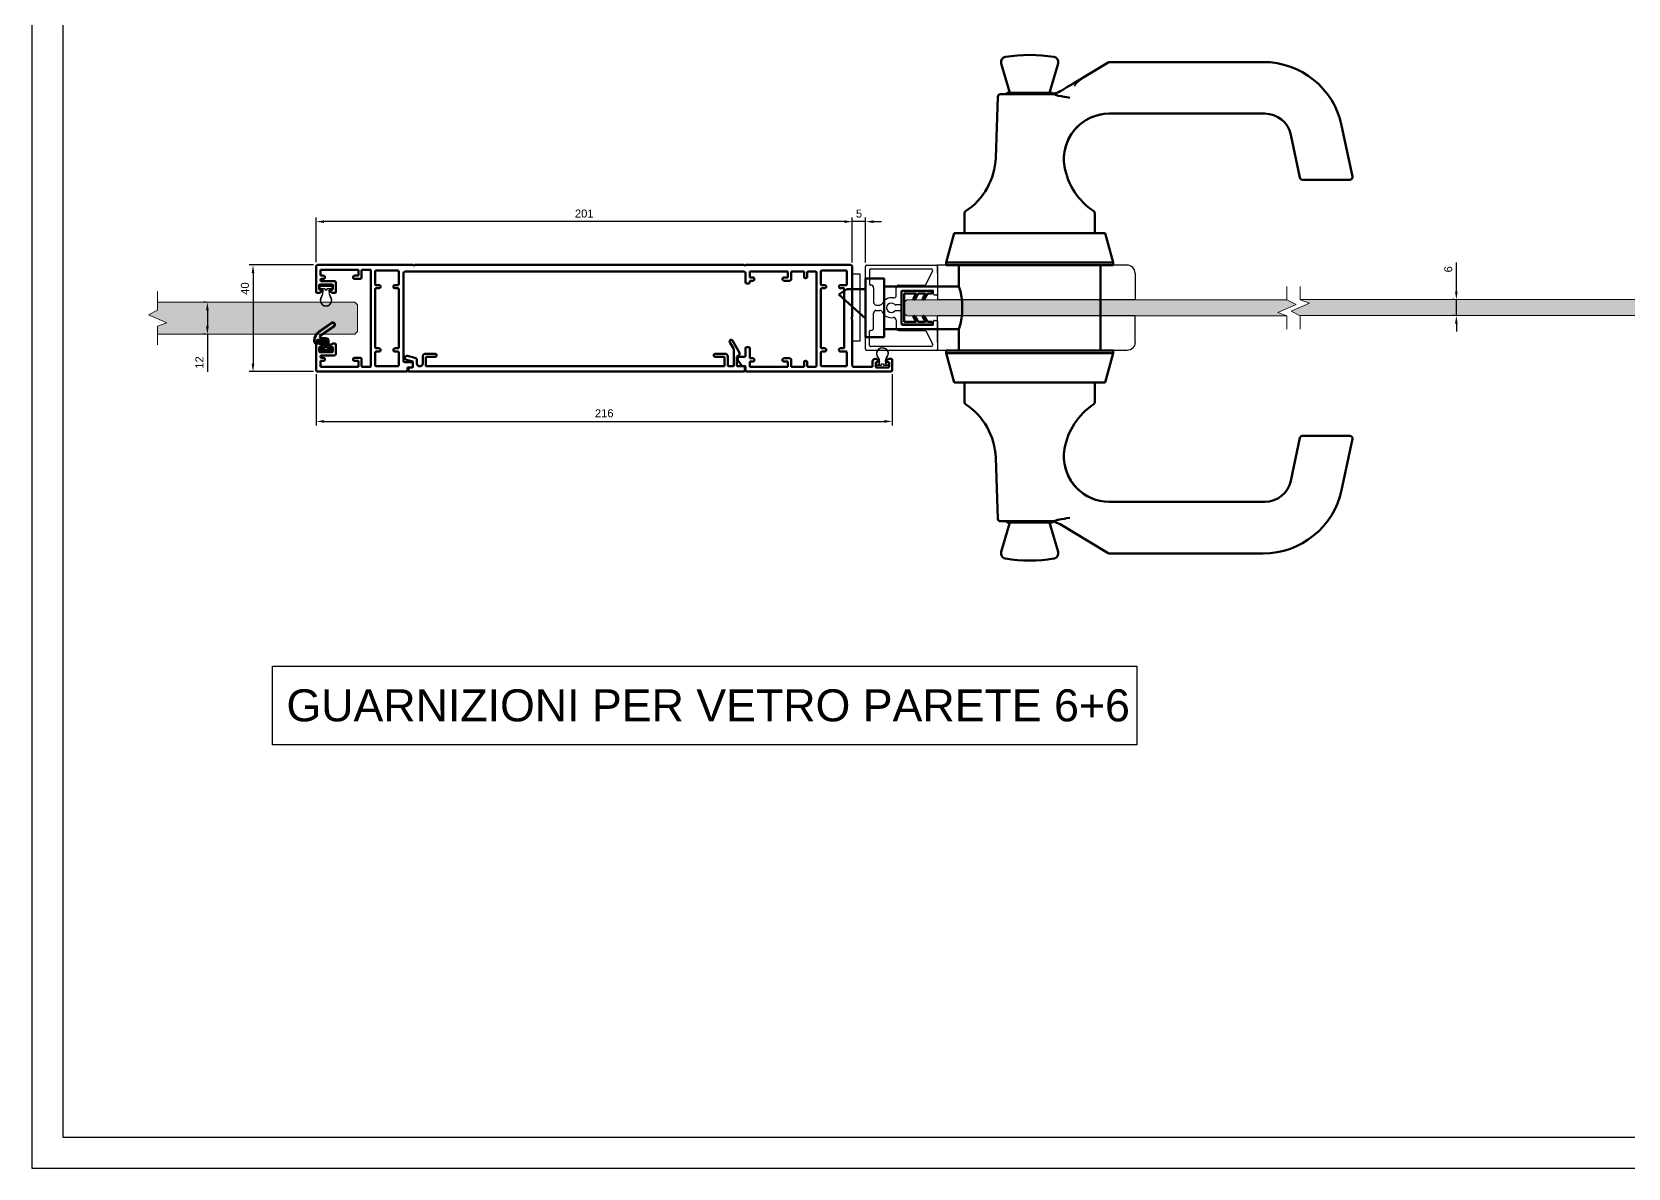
# Model space of a CAD drawing. Header units: millimetres. Extents: x 3538 to 5995, y -682 to 159.
# Drawn here: x 4798 to 5397, y -682 to -256 of the extents above; entities that cross this region are included whole.
import ezdxf
from ezdxf.lldxf.tags import DXFTag

# ---------------------------------------------------------------- set-up
doc = ezdxf.new("R2010")
doc.units = ezdxf.units.MM
for name, color, linetype in [('48800_-_L2315', 7, 'Continuous'), ('48800_-_L3000', 7, 'Continuous'), ('Blocchi', 7, 'Continuous'), ('COMP', 41, 'Continuous'), ('GUARNIZIONE_MONT', 7, 'Continuous'), ('MANIGLIA_HOPPE_H', 7, 'Continuous'), ('MODULO_TECNICO_S', 7, 'Continuous'), ('PARTENZA_VERTICA', 7, 'Continuous'), ('quote', 3, 'Continuous'), ('RISCONTRO_SERRAT', 7, 'Continuous'), ('SCATTO_PER_MODUL', 7, 'Continuous')]:
    doc.layers.add(name, color=color, linetype=linetype)
doc.layers.add('GLASS & JOINTS', color=250, linetype='Continuous', lineweight=13)
doc.layers.add('GLASS HATCH', color=7, linetype='Continuous', true_color=0xb8ffed, transparency=0.5)
doc.styles.get("Standard").update_dxf_attribs({"font": 'arial.ttf'})
tags = doc.linetypes.add('HIDDEN2', pattern=[4.7625, 3.175, -1.5875]).pattern_tags.tags
tags[6:7] = [DXFTag(74, 4), DXFTag(75, 0), DXFTag(340, '0'), DXFTag(46, 0.0), DXFTag(50, 0.0), DXFTag(44, 0.0), DXFTag(45, 0.0)]
tags[4:5] = [DXFTag(74, 4), DXFTag(75, 0), DXFTag(340, '0'), DXFTag(46, 0.0), DXFTag(50, 0.0), DXFTag(44, 0.0), DXFTag(45, 0.0)]
doc.dimstyles.new('ISO-25$0', dxfattribs={"dimtxt": 3, "dimasz": 3, "dimexe": 1.5, "dimexo": 1.5, "dimgap": 1.5, "dimtad": 1, "dimtxsty": 'Standard', "dimcen": 2.5, "dimadec": 0, "dimazin": 0, "dimtfac": 1, "dimtmove": 0, "dimatfit": 3, "dimfxl": 1, "dimarcsym": 0})

# ---------------------------------------------------------------- blocks, each defined once
blk = doc.blocks.new('modulo tecnico')
at = {"layer": 'MODULO_TECNICO_S', "color": 1, "linetype": 'Continuous', "lineweight": 50}
for p, q in [((-201, 19.5), (-201, 9.8)), ((-164.7, 20), (-200.5, 20)), ((-199.4, 18.2), (-185.15, 18.2)), ((-199.4, 16), (-199.4, 18.2)), ((-185.15, 18.2), (-185.15, 16)), ((-183.65, 18.2), (-180.75, 18.2)), ((-164.4, 19.7), (-164.7, 20)), ((-164.1, 20), (-164.4, 19.7)), ((-40.61, 20), (-164.1, 20)), ((-40.3, 19.7), (-40.61, 20)), ((-40, 20), (-40.3, 19.7)), ((-0.5, 20), (-40, 20)), ((0, 0.4), (0, 19.5)), ((-199.8, 11), (-199.8, 12.4)), ((-199.5, 12.7), (-195.1, 12.7)), ((-198.2, 16), (-199.4, 16)), ((-198.95, 14.8), (-198.2, 14.8)), ((-194.1, 13.9), (-198.95, 13.9)), ((-197.7, 15.3), (-197.7, 15.5)), ((-194.8, 12.4), (-194.8, 11)), ((-193.6, 9.8), (-193.6, 13.4)), ((-187.15, 15.5), (-187.15, 15.3)), ((-185.15, 16), (-186.65, 16)), ((-186.65, 14.8), (-184.45, 14.8)), ((-183.95, 15.3), (-183.95, 17.9)), ((-180.45, 17.9), (-180.45, -17.9)), ((-178.85, 12.75), (-178.85, 17.6)), ((-178.55, 17.9), (-170.35, 17.9)), ((-177.35, 12.45), (-178.55, 12.45)), ((-170.35, 12.45), (-171.55, 12.45)), ((-170.05, 17.6), (-170.05, 12.75)), ((-168.25, -16), (-168.25, 17)), ((-167.75, 17.5), (-40.5, 17.5)), ((-40, 17), (-40, 13.5)), ((-39.5, 13), (-38.9, 13)), ((-38.4, 17.5), (-24.15, 17.5)), ((-38.4, 15.3), (-38.4, 17.5)), ((-37.2, 15.3), (-38.4, 15.3)), ((-38.4, 14.1), (-37.2, 14.1)), ((-38.4, 13.5), (-38.4, 14.1)), ((-36.7, 14.6), (-36.7, 14.8)), ((-26.15, 14.8), (-26.15, 14.6)), ((-24.15, 15.3), (-25.65, 15.3)), ((-25.65, 14.1), (-23.45, 14.1)), ((-24.15, 17.5), (-24.15, 15.3)), ((-22.95, 17.5), (-18.1, 17.5)), ((-22.95, 14.6), (-22.95, 17.5)), ((-18.1, 17.5), (-18.1, 15.5)), ((-17.6, 15), (-17.4, 15)), ((-16.9, 15.5), (-16.9, 17.2)), ((-16.6, 17.5), (-13.7, 17.5)), ((-13.4, 17.2), (-13.4, -17.9)), ((-11.8, 12.75), (-11.8, 17.6)), ((-11.5, 17.9), (-2.3, 17.9)), ((-10.3, 12.45), (-11.5, 12.45)), ((-2.3, 12.45), (-4.5, 12.45)), ((-2, 17.6), (-2, 12.75)), ((-200.7, 9.5), (-199.88, 9.5)), ((-199.73, 9.54), (-198.91, 9.99)), ((-199.05, 10.7), (-199.5, 10.7)), ((-198.75, 10.25), (-198.75, 10.4)), ((-195.85, 10.4), (-195.85, 10.25)), ((-195.69, 9.99), (-194.87, 9.54)), ((-195.1, 10.7), (-195.55, 10.7)), ((-194.72, 9.5), (-193.9, 9.5)), ((-178.85, -10.95), (-178.85, 10.95)), ((-178.55, 11.25), (-177.35, 11.25)), ((-176.85, 11.75), (-176.85, 11.95)), ((-172.05, 11.95), (-172.05, 11.75)), ((-171.55, 11.25), (-170.35, 11.25)), ((-170.05, 10.95), (-170.05, -10.95)), ((-11.8, -10.95), (-11.8, 10.95)), ((-11.5, 11.25), (-10.3, 11.25)), ((-9.8, 11.75), (-9.8, 11.95)), ((-5, 11.95), (-5, 11.75)), ((-4.5, 11.25), (-3.3, 11.25)), ((-3, 10.95), (-3, -10.95)), ((-0.4, 0), (0, 0.4)), ((0, -0.4), (-0.4, 0)), ((0, -17.7), (0, -0.4)), ((-201, -9.8), (-201, -19.5)), ((-199.88, -9.5), (-200.7, -9.5)), ((-199.8, -12.4), (-199.8, -11)), ((-198.91, -9.99), (-199.73, -9.54)), ((-199.5, -10.7), (-199.05, -10.7)), ((-198.75, -10.4), (-198.75, -10.25)), ((-195.85, -10.25), (-195.85, -10.4)), ((-194.87, -9.54), (-195.69, -9.99)), ((-195.55, -10.7), (-195.1, -10.7)), ((-194.8, -11), (-194.8, -12.4)), ((-193.9, -9.5), (-194.72, -9.5)), ((-193.6, -13.4), (-193.6, -9.8)), ((-177.35, -11.25), (-178.55, -11.25)), ((-176.85, -11.95), (-176.85, -11.75)), ((-172.05, -11.75), (-172.05, -11.95)), ((-170.35, -11.25), (-171.55, -11.25)), ((-40, -11.3), (-40, -14)), ((-38.9, -10.8), (-39.5, -10.8)), ((-38.4, -15), (-38.4, -11.3)), ((-10.3, -11.25), (-11.5, -11.25)), ((-9.8, -11.95), (-9.8, -11.75)), ((-5, -11.75), (-5, -11.95)), ((-3.3, -11.25), (-4.5, -11.25)), ((-195.1, -12.7), (-199.5, -12.7)), ((-199.4, -16), (-198.2, -16)), ((-199.4, -18.2), (-199.4, -16)), ((-198.95, -13.9), (-194.1, -13.9)), ((-198.2, -14.8), (-198.95, -14.8)), ((-197.7, -15.5), (-197.7, -15.3)), ((-187.15, -15.3), (-187.15, -15.5)), ((-184.45, -14.8), (-186.65, -14.8)), ((-186.65, -16), (-185.15, -16)), ((-185.15, -16), (-185.15, -18.2)), ((-183.95, -17.9), (-183.95, -15.3)), ((-178.85, -17.6), (-178.85, -12.75)), ((-178.55, -12.45), (-177.35, -12.45)), ((-170.35, -17.9), (-178.55, -17.9)), ((-171.55, -12.45), (-170.35, -12.45)), ((-170.05, -12.75), (-170.05, -17.6)), ((-165.25, -16.5), (-167.75, -16.5)), ((-164.75, -18), (-164.75, -17)), ((-42.86, -15.68), (-41.39, -17.79)), ((-40.5, -14.5), (-42.25, -14.5)), ((-37.2, -15), (-38.4, -15)), ((-38.4, -16.2), (-37.2, -16.2)), ((-38.4, -18.2), (-38.4, -16.2)), ((-36.7, -15.7), (-36.7, -15.5)), ((-26.15, -15.5), (-26.15, -15.7)), ((-23.45, -15), (-25.65, -15)), ((-25.65, -16.2), (-24.15, -16.2)), ((-24.15, -16.2), (-24.15, -18.2)), ((-22.95, -18.2), (-22.95, -15.5)), ((-18.1, -16.4), (-18.1, -18.2)), ((-17.4, -15.9), (-17.6, -15.9)), ((-16.9, -17.9), (-16.9, -16.4)), ((-11.8, -17.6), (-11.8, -12.75)), ((-11.5, -12.45), (-10.3, -12.45)), ((-2.3, -17.9), (-11.5, -17.9)), ((-4.5, -12.45), (-2.3, -12.45)), ((-2, -12.75), (-2, -17.6)), ((7.6, -16.2), (7.6, -18.2)), ((8.72, -15.2), (8.6, -15.2)), ((8.8, -18.1), (8.8, -16.7)), ((9.69, -15.69), (8.87, -15.24)), ((9.1, -16.4), (9.55, -16.4)), ((9.85, -16.1), (9.85, -15.95)), ((12.75, -15.95), (12.75, -16.1)), ((13.73, -15.24), (12.91, -15.69)), ((13.05, -16.4), (13.5, -16.4)), ((13.8, -16.7), (13.8, -18.1)), ((14.7, -15.2), (13.88, -15.2)), ((15, -19.5), (15, -15.5)), ((-200.5, -20), (-167.05, -20)), ((-185.15, -18.2), (-199.4, -18.2)), ((-180.75, -18.2), (-183.65, -18.2)), ((-166.75, -18.5), (-165.25, -18.5)), ((-166.75, -19.7), (-166.75, -18.5)), ((-40.98, -18), (-40.3, -18)), ((-40, -18.3), (-40, -19.7)), ((-39.7, -20), (14.5, -20)), ((-24.15, -18.2), (-38.4, -18.2)), ((-18.1, -18.2), (-22.95, -18.2)), ((-13.7, -18.2), (-16.6, -18.2)), ((7.6, -18.2), (0.5, -18.2)), ((13.5, -18.4), (9.1, -18.4))]:
    blk.add_line(p, q, dxfattribs=at)
for centre, radius, start, end in [((-200.5, 19.5), 0.5, 90, 180), ((-183.65, 17.9), 0.3, 90, 180), ((-180.75, 17.9), 0.3, 0, 90), ((-0.5, 19.5), 0.5, 0, 90), ((-199.5, 12.4), 0.3, 90, 180), ((-198.95, 14.35), 0.45, 90, 270), ((-198.2, 15.5), 0.5, 0, 90), ((-198.2, 15.3), 0.5, 270, 0), ((-195.1, 12.4), 0.3, 0, 90), ((-194.1, 13.4), 0.5, 0, 90), ((-186.65, 15.5), 0.5, 90, 180), ((-186.65, 15.3), 0.5, 180, 270), ((-184.45, 15.3), 0.5, 270, 0), ((-178.55, 17.6), 0.3, 90, 180), ((-178.55, 12.75), 0.3, 180, 270), ((-177.35, 11.95), 0.5, 0, 90), ((-171.55, 11.95), 0.5, 90, 180), ((-170.35, 17.6), 0.3, 0, 90), ((-170.35, 12.75), 0.3, 270, 0), ((-167.75, 17), 0.5, 90, 180), ((-40.5, 17), 0.5, 0, 90), ((-39.5, 13.5), 0.5, 180, 270), ((-38.9, 13.5), 0.5, 270, 0), ((-37.2, 14.8), 0.5, 0, 90), ((-37.2, 14.6), 0.5, 270, 0), ((-25.65, 14.8), 0.5, 90, 180), ((-25.65, 14.6), 0.5, 180, 270), ((-23.45, 14.6), 0.5, 270, 0), ((-17.6, 15.5), 0.5, 180, 270), ((-17.4, 15.5), 0.5, 270, 0), ((-16.6, 17.2), 0.3, 90, 180), ((-13.7, 17.2), 0.3, 0, 90), ((-11.5, 17.6), 0.3, 90, 180), ((-11.5, 12.75), 0.3, 180, 270), ((-10.3, 11.95), 0.5, 0, 90), ((-4.5, 11.95), 0.5, 90, 180), ((-2.3, 17.6), 0.3, 0, 90), ((-2.3, 12.75), 0.3, 270, 0), ((-200.7, 9.8), 0.3, 180, 270), ((-199.88, 9.8), 0.3, 270, 298.70595), ((-199.5, 11), 0.3, 180, 270), ((-199.05, 10.4), 0.3, 0, 90), ((-199.05, 10.25), 0.3, 298.70595, 0), ((-195.55, 10.4), 0.3, 90, 180), ((-195.55, 10.25), 0.3, 180, 241.29405), ((-195.1, 11), 0.3, 270, 0), ((-194.72, 9.8), 0.3, 241.29405, 270), ((-193.9, 9.8), 0.3, 270, 0), ((-178.55, 10.95), 0.3, 90, 180), ((-177.35, 11.75), 0.5, 270, 0), ((-171.55, 11.75), 0.5, 180, 270), ((-170.35, 10.95), 0.3, 0, 90), ((-11.5, 10.95), 0.3, 90, 180), ((-10.3, 11.75), 0.5, 270, 0), ((-4.5, 11.75), 0.5, 180, 270), ((-3.3, 10.95), 0.3, 0, 90), ((-200.7, -9.8), 0.3, 90, 180), ((-199.88, -9.8), 0.3, 61.29405, 90), ((-199.5, -11), 0.3, 90, 180), ((-199.05, -10.4), 0.3, 270, 0), ((-199.05, -10.25), 0.3, 0, 61.29405), ((-195.55, -10.25), 0.3, 118.70595, 180), ((-195.55, -10.4), 0.3, 180, 270), ((-195.1, -11), 0.3, 0, 90), ((-194.72, -9.8), 0.3, 90, 118.70595), ((-193.9, -9.8), 0.3, 0, 90), ((-178.55, -10.95), 0.3, 180, 270), ((-177.35, -11.75), 0.5, 0, 90), ((-177.35, -11.95), 0.5, 270, 0), ((-171.55, -11.75), 0.5, 90, 180), ((-171.55, -11.95), 0.5, 180, 270), ((-170.35, -10.95), 0.3, 270, 0), ((-39.5, -11.3), 0.5, 90, 180), ((-38.9, -11.3), 0.5, 0, 90), ((-11.5, -10.95), 0.3, 180, 270), ((-10.3, -11.75), 0.5, 0, 90), ((-10.3, -11.95), 0.5, 270, 0), ((-4.5, -11.75), 0.5, 90, 180), ((-4.5, -11.95), 0.5, 180, 270), ((-3.3, -10.95), 0.3, 270, 0), ((-199.5, -12.4), 0.3, 180, 270), ((-198.95, -14.35), 0.45, 90, 270), ((-198.2, -15.3), 0.5, 0, 90), ((-198.2, -15.5), 0.5, 270, 0), ((-195.1, -12.4), 0.3, 270, 0), ((-194.1, -13.4), 0.5, 270, 0), ((-186.65, -15.3), 0.5, 90, 180), ((-186.65, -15.5), 0.5, 180, 270), ((-184.45, -15.3), 0.5, 0, 90), ((-183.65, -17.9), 0.3, 180, 270), ((-180.75, -17.9), 0.3, 270, 0), ((-178.55, -12.75), 0.3, 90, 180), ((-178.55, -17.6), 0.3, 180, 270), ((-170.35, -12.75), 0.3, 0, 90), ((-170.35, -17.6), 0.3, 270, 0), ((-167.75, -16), 0.5, 180, 270), ((-165.25, -17), 0.5, 0, 90), ((-42.25, -15.25), 0.75, 90, 215.00643), ((-40.98, -17.5), 0.5, 215.00643, 270), ((-40.5, -14), 0.5, 270, 0), ((-37.2, -15.5), 0.5, 0, 90), ((-37.2, -15.7), 0.5, 270, 0), ((-25.65, -15.5), 0.5, 90, 180), ((-25.65, -15.7), 0.5, 180, 270), ((-23.45, -15.5), 0.5, 0, 90), ((-17.6, -16.4), 0.5, 90, 180), ((-17.4, -16.4), 0.5, 0, 90), ((-16.6, -17.9), 0.3, 180, 270), ((-13.7, -17.9), 0.3, 270, 0), ((-11.5, -12.75), 0.3, 90, 180), ((-11.5, -17.6), 0.3, 180, 270), ((-2.3, -12.75), 0.3, 0, 90), ((-2.3, -17.6), 0.3, 270, 0), ((0.5, -17.7), 0.5, 180, 270), ((8.6, -16.2), 1, 90, 180), ((8.72, -15.5), 0.3, 61.29405, 90), ((9.1, -16.7), 0.3, 90, 180), ((9.55, -16.1), 0.3, 270, 0), ((9.55, -15.95), 0.3, 0, 61.29405), ((13.05, -15.95), 0.3, 118.70595, 180), ((13.05, -16.1), 0.3, 180, 270), ((13.5, -16.7), 0.3, 0, 90), ((13.88, -15.5), 0.3, 90, 118.70595), ((14.7, -15.5), 0.3, 0, 90), ((-200.5, -19.5), 0.5, 180, 270), ((-167.05, -19.7), 0.3, 270, 0), ((-165.25, -18), 0.5, 270, 0), ((-40.3, -18.3), 0.3, 0, 90), ((-39.7, -19.7), 0.3, 180, 270), ((9.1, -18.1), 0.3, 180, 270), ((13.5, -18.1), 0.3, 270, 0), ((14.5, -19.5), 0.5, 270, 0)]:
    blk.add_arc(centre, radius, start, end, dxfattribs=at)
at = {"layer": 'RISCONTRO_SERRAT', "color": 1, "linetype": 'Continuous', "lineweight": 50}
blk.add_line((0, 6.45), (0, 16.5), dxfattribs=at)
blk = doc.blocks.new('copertina modulo tecnico')
at = {"layer": 'SCATTO_PER_MODUL', "color": 5, "linetype": 'Continuous', "lineweight": 50}
for p, q in [((118.79, 8.3), (120.17, 5.92)), ((122.37, 4.51), (119.83, 8.9)), ((-2.44, 1.65), (0, 1)), ((0.76, 2.35), (-2.06, 3.1)), ((0, 1), (0, -1)), ((1.5, 0.2), (1.5, 1.38)), ((3.7, 2.9), (3.7, 0.2)), ((8.4, 3.9), (4.7, 3.9)), ((4.9, 2.7), (8.4, 2.7)), ((4.9, -0.8), (4.9, 2.7)), ((8.9, 3.2), (8.9, 3.4)), ((112.85, 3.4), (112.85, 3.2)), ((117.05, 3.9), (113.35, 3.9)), ((113.35, 2.7), (116.85, 2.7)), ((116.85, 2.7), (116.85, -0.8)), ((118.05, -0.3), (118.05, 2.9)), ((120.3, 5.42), (120.3, -0.5)), ((121.5, 2.86), (122, 3.14)), ((121.5, -0.5), (121.5, 2.86)), ((-1.7, -1.6), (-1.7, -2.5)), ((-0.3, -1.3), (-1.4, -1.3)), ((-1.4, -2.8), (124.15, -2.8)), ((2.7, -0.8), (2.5, -0.8)), ((116.85, -0.8), (4.9, -0.8)), ((120, -0.8), (118.55, -0.8)), ((124.15, -0.8), (121.8, -0.8)), ((124.45, -2.5), (124.45, -1.1))]:
    blk.add_line(p, q, dxfattribs=at)
for centre, radius, start, end in [((119.31, 8.6), 0.6, 30.00027, 210.00027), ((-2.25, 2.38), 0.75, 75.00089, 255.00089), ((0.5, 1.38), 1, 0, 75.00089), ((2.5, 0.2), 1, 180, 270), ((2.7, 0.2), 1, 270, 0.00084), ((4.7, 2.9), 1, 90, 180.00084), ((8.4, 3.4), 0.5, 0, 90), ((8.4, 3.2), 0.5, 270, 0), ((113.35, 3.4), 0.5, 90, 180), ((113.35, 3.2), 0.5, 180, 270), ((117.05, 2.9), 1, 359.99916, 90), ((119.3, 5.42), 1, 0, 30.00027), ((121.5, 4.01), 1, 299.99109, 30.00027), ((-1.4, -1.6), 0.3, 90, 180), ((-1.4, -2.5), 0.3, 180, 270.00077), ((-0.3, -1), 0.3, 270, 0), ((118.55, -0.3), 0.5, 179.99916, 270.00058), ((120, -0.5), 0.3, 270.00058, 0), ((121.8, -0.5), 0.3, 180, 270), ((124.15, -1.1), 0.3, 0, 90), ((124.15, -2.5), 0.3, 270.00077, 0)]:
    blk.add_arc(centre, radius, start, end, dxfattribs=at)
blk = doc.blocks.new('48800')
at = {"layer": '48800_-_L3000', "linetype": 'Continuous', "lineweight": 5}
h = blk.add_hatch(dxfattribs=at)
h.set_pattern_fill('LINE', color=3, scale=2, angle=45, style=0)
h.set_pattern_definition([(45, (-6239.775, -3270.2284), (-4.490128, 4.490128), [])])
edge = h.paths.add_edge_path()
edge.add_arc((9.4, 2.41), 0.897, 334.12953, 494.36432)
edge.add_line((8.77, 3.05), (5.44, -1.86))
edge.add_arc((4.92, -1.52), 0.632, 270, 326.69915, ccw=False)
edge.add_arc((5, -1.51), 0.64, 180.31288, 262.86787, ccw=False)
edge.add_line((4.36, -1.52), (4.39, -0.03))
edge.add_arc((3.39, -0.03), 1, 0, 90)
edge.add_line((3.39, 0.97), (2.4, 0.97))
edge.add_arc((2.4, 0.71), 0.253, 90, 120)
edge.add_line((2.27, 0.93), (1.59, 0.54))
edge.add_arc((1.47, 0.76), 0.253, 270, 300, ccw=False)
edge.add_line((1.47, 0.51), (1.01, 0.51))
edge.add_line((1.01, 0.51), (1.01, 0.41))
edge.add_line((1.01, 0.41), (1.47, 0.41))
edge.add_arc((1.47, 0.76), 0.353, 270, 300)
edge.add_line((1.64, 0.45), (2.32, 0.85))
edge.add_arc((2.4, 0.71), 0.153, 90, 120, ccw=False)
edge.add_line((2.4, 0.87), (3.39, 0.87))
edge.add_arc((3.39, -0.03), 0.9, 0.06989, 90, ccw=False)
edge.add_line((4.29, -0.03), (4.26, -1.51))
edge.add_arc((5, -1.51), 0.74, 180.20051, 263.35004)
edge.add_arc((4.92, -1.52), 0.732, 269.51182, 326.6433)
edge.add_line((5.53, -1.92), (8.85, 2.99))
edge.add_arc((9.4, 2.41), 0.797, -25.27845, 133.65847, ccw=False)
edge.add_line((10.12, 2.07), (6.71, -2.69))
edge.add_arc((3.54, -0.42), 3.9, 270, 324.43426, ccw=False)
edge.add_line((3.54, -4.32), (3.25, -4.32))
edge.add_arc((3.27, -3.48), 0.839, 196.69401, 268.73177, ccw=False)
edge.add_line((2.47, -3.72), (2.5, -1.15))
edge.add_arc((2.15, -1.15), 0.353, 359.88621, 420)
edge.add_line((2.32, -0.85), (1.64, -0.45))
edge.add_arc((1.47, -0.76), 0.353, 60, 90)
edge.add_line((1.47, -0.41), (1.01, -0.41))
edge.add_line((1.01, -0.41), (1.01, -0.51))
edge.add_line((1.01, -0.51), (1.47, -0.51))
edge.add_arc((1.47, -0.76), 0.253, 60, 90, ccw=False)
edge.add_line((1.59, -0.54), (2.27, -0.93))
edge.add_arc((2.15, -1.15), 0.253, 0, 60, ccw=False)
edge.add_line((2.4, -1.15), (2.37, -3.74))
edge.add_arc((3.27, -3.48), 0.939, 195.73271, 268.8012)
edge.add_line((3.25, -4.42), (3.54, -4.42))
edge.add_arc((3.54, -0.42), 4, 270, 324.43426)
edge.add_line((6.8, -2.75), (10.2, 2.02))
at = {"layer": '48800_-_L2315', "color": 3, "linetype": 'Continuous', "lineweight": 50}
for p, q in [((2.37, 0.86), (2.37, 0.81)), ((2.37, 0.38), (2.37, 0.33)), ((3.25, 0.87), (3.25, 0.82)), ((2.37, -0.45), (2.37, -0.5)), ((2.37, -0.81), (2.37, -0.88)), ((3.25, -0.09), (3.25, -0.17)), ((3.25, -3.38), (3.25, -3.43)), ((3.25, -4.27), (3.25, -4.32))]:
    blk.add_line(p, q, dxfattribs=at)
at = {"layer": '48800_-_L3000', "color": 3, "linetype": 'Continuous', "lineweight": 50}
for p, q in [((0, 2.02), (0, -2.02)), ((0.76, 0.63), (0.76, 2.02)), ((1.47, 0.51), (1.01, 0.51)), ((1.01, 0.51), (1.01, 0.41)), ((1.01, 0.41), (1.47, 0.41)), ((1.96, 0.38), (1.01, 0.38)), ((2.27, 0.93), (1.59, 0.54)), ((1.64, 0.45), (2.32, 0.85)), ((2.35, 0.8), (1.7, 0.43)), ((1.7, 0.43), (1.96, 0.43)), ((3.39, 0.97), (2.4, 0.97)), ((2.4, 0.87), (3.39, 0.87)), ((3.39, 0.82), (2.4, 0.82)), ((8.77, 3.05), (5.44, -1.86)), ((5.53, -1.92), (8.85, 2.99)), ((8.88, 2.95), (5.57, -1.95)), ((6.67, -2.66), (10.07, 2.09)), ((10.12, 2.07), (6.71, -2.69)), ((6.8, -2.75), (10.2, 2.02)), ((0.76, -2.02), (0.76, -0.63)), ((1.01, -0.38), (2, -0.38)), ((1.47, -0.41), (1.01, -0.41)), ((1.01, -0.41), (1.01, -0.51)), ((1.01, -0.51), (1.47, -0.51)), ((1.59, -0.54), (2.27, -0.93)), ((2.32, -0.85), (1.64, -0.45)), ((2, -0.43), (1.7, -0.43)), ((1.7, -0.43), (2.35, -0.8)), ((2.4, -1.15), (2.37, -3.74)), ((2.47, -3.72), (2.5, -1.15)), ((2.55, -1.15), (2.52, -3.72)), ((2.95, -3.02), (2.95, -1.38)), ((3, -1.38), (3, -3.02)), ((3.25, -4.27), (3.54, -4.27)), ((3.54, -4.32), (3.25, -4.32)), ((3.25, -4.42), (3.54, -4.42)), ((3.76, -3.02), (3.76, -1.42)), ((3.81, -1.42), (3.81, -3.02)), ((4.21, -1.51), (4.24, -0.03)), ((4.29, -0.03), (4.26, -1.51)), ((4.36, -1.52), (4.39, -0.03))]:
    blk.add_line(p, q, dxfattribs=at)
for centre, radius, start, end in [((0.38, 2.02), 0.379, 0, 180), ((1.01, 0.63), 0.253, 180, 270), ((1.47, 0.76), 0.253, 270, 300), ((1.47, 0.76), 0.353, 270, 300), ((1.96, -1.42), 1.85, 0, 90), ((1.96, -1.42), 1.8, 0, 90), ((2.4, 0.71), 0.253, 90, 120), ((2.4, 0.71), 0.153, 90, 120), ((2.4, 0.71), 0.103, 90, 120), ((3.39, -0.03), 1, 0, 90), ((3.39, -0.03), 0.9, 0.06989, 90), ((3.39, -0.03), 0.85, 0.10937, 90), ((9.4, 2.41), 0.897, 334.12953, 134.36432), ((9.4, 2.41), 0.797, 334.72155, 133.65847), ((9.4, 2.41), 0.747, 335.06135, 133.25328), ((0.38, -2.02), 0.379, 180, 0), ((1.01, -0.63), 0.253, 90, 180), ((1.47, -0.76), 0.353, 60, 90), ((1.47, -0.76), 0.253, 60, 90), ((2, -1.38), 1, 0, 90), ((2, -1.38), 0.95, 0, 90), ((2.15, -1.15), 0.253, 0, 60), ((2.15, -1.15), 0.353, 359.88621, 60), ((2.15, -1.15), 0.403, 359.84598, 60), ((3.27, -3.48), 0.939, 195.73271, 268.8012), ((3.27, -3.48), 0.839, 196.69401, 268.73177), ((3.27, -3.48), 0.789, 197.24238, 268.6922), ((3.38, -3.02), 0.429, 180, 0), ((3.38, -3.02), 0.379, 180, 0), ((3.54, -0.42), 3.85, 270, 324.43426), ((3.54, -0.42), 3.9, 270, 324.43426), ((3.54, -0.42), 4, 270, 324.43426), ((5, -1.51), 0.79, 180.15251, 263.54516), ((5, -1.51), 0.74, 180.20051, 263.35004), ((5, -1.51), 0.64, 180.31288, 262.86787), ((4.92, -1.52), 0.732, 269.51182, 326.6433), ((4.92, -1.52), 0.782, 269.31452, 326.61948), ((4.92, -1.52), 0.632, 270, 326.69915)]:
    blk.add_arc(centre, radius, start, end, dxfattribs=at)
at = {"layer": 'PARTENZA_VERTICA', "color": 3, "linetype": 'Continuous', "lineweight": 50}
for p, q in [((2.2, 0.72), (2.2, 0.77)), ((2.2, 0.36), (2.2, 0.41)), ((2.2, -0.45), (2.2, -0.4)), ((2.2, -0.77), (2.2, -0.72))]:
    blk.add_line(p, q, dxfattribs=at)
blk = doc.blocks.new('48750')
at = {"layer": 'COMP'}
for p, q in [((-3.8, 1.56), (-4.38, 1.84)), ((-1.46, 1.14), (-2.05, 1.14)), ((-4.38, -1.84), (-3.8, -1.56)), ((-2.05, -1.14), (-1.46, -1.14))]:
    blk.add_line(p, q, dxfattribs=at)
blk.add_lwpolyline([(-0.95, 1.75, -0.414214), (-1.45, 1.25), (-2.05, 1.25, -0.117054), (-3.75, 1.65), (-4.33, 1.94, 1.622467), (-4.33, -1.94), (-3.75, -1.65, -0.117054), (-2.05, -1.25), (-1.45, -1.25, -0.414214), (-0.95, -1.75), (-0.95, -2.41), (0, -2.41), (0, 2.41), (-0.95, 2.41)], format="xyb", close=True, dxfattribs=at)
blk.add_lwpolyline([(-0.1, 2.32), (-0.85, 2.32), (-0.85, 0.4), (-1.35, 0.4), (-1.35, -0.4), (-0.85, -0.4), (-0.85, -2.31), (-0.1, -2.31)], close=True, dxfattribs=at)
for centre, radius, start, end in [((-5.3, 0), 2.07, 63.29482, 296.70518), ((-2.05, 5.03), 3.89, 243.29482, 270), ((-1.46, 1.75), 0.61, 270, 0), ((-2.05, -5.03), 3.89, 90, 116.70518), ((-1.46, -1.75), 0.61, 0, 90)]:
    blk.add_arc(centre, radius, start, end, dxfattribs=at)
blk = doc.blocks.new('guarnizione vetro 6mm porta')
at = {"layer": 'GUARNIZIONE_MONT', "color": 7, "linetype": 'Continuous', "lineweight": 50}
for p, q in [((-5.3, 11.5), (-6.3, 11.5)), ((-6.3, 11.5), (-6.3, 0)), ((-5.3, 9.73), (-5.3, 11.5)), ((-3.18, 8.51), (-5.3, 9.73)), ((-5.3, 6.23), (-5.3, 8.92)), ((-5.3, 8.92), (-3.53, 7.9)), ((-3.18, 5.01), (-5.3, 6.23)), ((-3.12, 8.01), (-3.07, 8.1)), ((3.07, 8.1), (3.12, 8.01)), ((5.3, 9.73), (3.18, 8.51)), ((5.3, 6.23), (3.18, 5.01)), ((3.53, 7.9), (5.3, 8.92)), ((5.3, 11.5), (5.3, 9.73)), ((6.3, 11.5), (5.3, 11.5)), ((5.3, 8.92), (5.3, 6.23)), ((6.3, 0), (6.3, 11.5)), ((-6.3, 0), (6.3, 0)), ((-5.3, 1), (-5.3, 5.42)), ((-5.3, 5.42), (-3.53, 4.4)), ((5.3, 1), (-5.3, 1)), ((-3.12, 4.51), (-3.07, 4.6)), ((3.07, 4.6), (3.12, 4.51)), ((3.53, 4.4), (5.3, 5.42)), ((5.3, 5.42), (5.3, 1))]:
    blk.add_line(p, q, dxfattribs=at)
for centre, start, end in [((-3.38, 8.16), 240, 330), ((-3.33, 8.25), 330, 60), ((3.33, 8.25), 120, 210), ((3.38, 8.16), 210, 300), ((-3.38, 4.66), 240, 330), ((-3.33, 4.75), 330, 60), ((3.33, 4.75), 120, 210), ((3.38, 4.66), 210, 300)]:
    blk.add_arc(centre, 0.3, start, end, dxfattribs=at)
blk = doc.blocks.new('placca')
at = {"layer": 'Blocchi', "color": 2}
for p, q in [((0, 10), (0, 13)), ((71, 13), (0, 13)), ((0, 10), (0, 0)), ((74, 10), (74, 0)), ((71, 0), (0, 0)), ((74, 0), (71, 0))]:
    blk.add_line(p, q, dxfattribs=at)
blk.add_arc((71, 10), 3, 0, 90, dxfattribs=at)
blk = doc.blocks.new('Maniglia Paris HCS')
at = {"layer": 'MANIGLIA_HOPPE_H', "color": 2, "linetype": 'Continuous', "lineweight": 50}
for p, q in [((54.01, 80.55), (50.86, 91.53)), ((72.14, 91.53), (68.99, 80.55)), ((77.65, 83.96), (90.96, 91.96)), ((91.48, 92.11), (149.09, 92.11)), ((75.41, 82.62), (77.65, 83.96)), ((49.56, 79.09), (48.76, 56.23)), ((50.56, 80.05), (65.96, 80.05)), ((70, 80.55), (53, 80.55)), ((53, 80.55), (53, 80.05)), ((65.96, 80.05), (70.18, 80.05)), ((70, 80.18), (70, 80.55)), ((73.52, 81.48), (75.41, 82.62)), ((149.62, 72.76), (91.33, 72.76)), ((178.43, 68.34), (182.5, 49.21)), ((162.81, 48.79), (159.4, 64.84)), ((171.97, 48), (163.79, 48)), ((173.34, 48), (171.97, 48)), ((181.52, 48), (173.34, 48)), ((37.04, 35.36), (37.04, 28)), ((85.96, 28), (85.96, 35.36)), ((33.25, 28), (30.25, 17)), ((89.75, 28), (33.25, 28)), ((92.75, 17), (89.75, 28)), ((92.75, 17), (30.25, 17)), ((30.25, 17), (30.25, 16)), ((92.75, 16), (30.25, 16)), ((35, 16), (35, 8)), ((88, -16), (88, 16)), ((92.75, 16), (92.75, 17)), ((-10, 5), (-7, 7)), ((0, 7), (-7, 7)), ((0, 11), (0, -11)), ((7, 11), (0, 11)), ((7, 11), (7, -11)), ((35, 8), (7, 8)), ((0, -4.09), (-10, 5)), ((0, -11), (7, -11)), ((7, -8), (35, -8)), ((35, -8), (35, -16)), ((92.75, -16), (30.25, -16)), ((30.25, -16), (30.25, -17)), ((92.75, -17), (30.25, -17)), ((30.25, -17), (33.25, -28)), ((89.75, -28), (92.75, -17)), ((92.75, -17), (92.75, -16)), ((89.75, -28), (33.25, -28)), ((37.04, -28), (37.04, -35.35)), ((85.96, -35.35), (85.96, -28)), ((159.4, -64.84), (162.81, -48.79)), ((163.79, -48), (171.97, -48)), ((171.97, -48), (173.34, -48)), ((173.34, -48), (181.52, -48)), ((182.5, -49.21), (178.43, -68.34)), ((48.76, -56.22), (49.56, -79.09)), ((91.33, -72.76), (149.62, -72.76)), ((50.56, -80.05), (65.96, -80.05)), ((50.86, -91.53), (54.01, -80.55)), ((65.82, -80.05), (53, -80.05)), ((53, -80.05), (53, -80.55)), ((70, -80.55), (53, -80.55)), ((70.18, -80.05), (65.96, -80.05)), ((68.99, -80.55), (72.14, -91.53)), ((70, -80.55), (70, -80.18)), ((75.41, -82.62), (73.52, -81.48)), ((77.65, -83.96), (75.41, -82.62)), ((90.96, -91.96), (77.65, -83.96)), ((149.09, -92.11), (91.48, -92.11))]:
    blk.add_line(p, q, dxfattribs=at)
for centre, radius, start, end in [((52.79, 92.08), 2, 98.75877, 196.00146), ((61.5, 35.53), 59.22, 81.24123, 98.75877), ((70.21, 92.08), 2, 343.99854, 81.24123), ((91.48, 91.11), 1, 90, 120.99967), ((149.09, 62.11), 30, 12.00122, 90), ((50.56, 79.05), 1, 90, 177.99971), ((68.37, 90.05), 10, 270, 300.99967), ((106.45, 262.2), 185.9, 259.37863, 260.75351), ((91.34, 55.76), 17, 90, 189.61948), ((149.62, 62.76), 10, 11.99967, 90), ((23.78, 57.1), 25, 303.26441, 357.99971), ((99.22, 57.1), 25, 189.61948, 236.73559), ((163.79, 49), 1, 191.99967, 270), ((181.52, 49), 1, 270, 12.00122), ((38.04, 35.36), 1, 123.26441, 180), ((84.96, 35.36), 1, 0, 56.73559), ((9.73, 0), 26.5, 342.42996, 17.57004), ((38.04, -35.35), 1, 180, 236.73522), ((84.96, -35.35), 1, 303.26478, 0), ((23.78, -57.09), 25, 2.00029, 56.73522), ((99.22, -57.09), 25, 123.26478, 170.40914), ((91.34, -55.76), 17, 170.40914, 270), ((163.79, -49), 1, 90, 168.00033), ((181.52, -49), 1, 347.99878, 90), ((149.62, -62.76), 10, 270, 348.00033), ((149.09, -62.11), 30, 270, 347.99878), ((50.56, -79.05), 1, 182.00029, 270), ((68.37, -90.05), 10, 59.00033, 90), ((106.45, -262.2), 185.9, 99.24649, 100.62137), ((52.79, -92.08), 2, 163.99854, 261.24123), ((61.5, -35.53), 59.22, 261.24123, 278.75877), ((70.21, -92.08), 2, 278.75877, 16.00146), ((91.48, -91.11), 1, 239.00033, 270)]:
    blk.add_arc(centre, radius, start, end, dxfattribs=at)
at = {"layer": 'MANIGLIA_HOPPE_H', "color": 2, "linetype": 'HIDDEN2', "lineweight": 25}
blk.add_arc((96.89, 65.76), 25.52, 122.73615, 137.1865, dxfattribs=at)
for centre, start_param, end_param in [((91.33, 55.76), 0, 1.622245), ((91.33, -55.76), 1.520997, 3.141593)]:
    blk.add_ellipse(centre, major_axis=(0, 17), ratio=0.99986, start_param=start_param, end_param=end_param, dxfattribs=at)
at = {"layer": 'MANIGLIA_HOPPE_H', "color": 2, "linetype": 'Continuous', "lineweight": 50}
for centre, start_param, end_param in [((91.33, 55.76), 0, 1.614503), ((91.33, -55.76), 1.522329, 3.141593)]:
    blk.add_ellipse(centre, major_axis=(0, 17), ratio=0.99986, start_param=start_param, end_param=end_param, dxfattribs=at)
for points in [[(70.18, 80.05), (70.35, 80.05), (70.52, 80.04), (70.84, 79.97), (71, 79.91), (71.32, 79.78), (71.48, 79.7), (71.83, 79.57), (72, 79.52), (72.19, 79.48)], [(72.19, -79.48), (72, -79.52), (71.83, -79.57), (71.49, -79.7), (71.32, -79.78), (71, -79.91), (70.85, -79.97), (70.52, -80.04), (70.35, -80.05), (70.18, -80.05)]]:
    blk.add_open_spline(points, degree=3, knots=[0, 0, 0, 0, 0.25, 0.25, 0.5, 0.5, 0.75, 0.75, 1, 1, 1, 1], dxfattribs=at)
blk = doc.blocks.new('Cartiglio A3')
at = {"color": 6}
for points in [[(0, 726.876), (0, 0), (1034.376, 0), (1034.376, 726.876)], [(10, 716.876), (10, 10), (1024.376, 10), (1024.376, 716.876)]]:
    blk.add_lwpolyline(points, close=True, dxfattribs=at)
blk = doc.blocks.new('*D115')
at = {"layer": 'Defpoints', "color": 0, "transparency": 16777216}
for p in [(5332.46, -355.96), (5333.25, -355.96), (5333.25, -361.96)]:
    blk.add_point(p, dxfattribs=at)
at = {"layer": 'quote', "color": 0, "lineweight": -2, "transparency": 16777216}
for p, q in [((5332.46, -352.96), (5332.46, -342.1)), ((5331.75, -355.96), (5330.96, -355.96)), ((5332.46, -361.96), (5332.46, -355.96)), ((5331.75, -361.96), (5330.96, -361.96)), ((5332.46, -364.96), (5332.46, -367.96))]:
    blk.add_line(p, q, dxfattribs=at)
at = {"layer": 'quote', "color": 0, "transparency": 16777216}
for points in [[(5331.96, -352.96), (5332.96, -352.96), (5332.46, -355.96)], [(5331.96, -364.96), (5332.96, -364.96), (5332.46, -361.96)]]:
    blk.add_solid(points, dxfattribs=at)
at = {"layer": 'quote', "color": 0, "transparency": 16777216, "insert": (5329.43, -344.59), "char_height": 3, "attachment_point": 5, "rotation": 90}
blk.add_mtext('6', dxfattribs=at)
blk = doc.blocks.new('*D88')
at = {"layer": 'Defpoints', "color": 0, "transparency": 16777216}
for p in [(4865.28, -356.96), (4864.23, -368.96), (4865.02, -368.96)]:
    blk.add_point(p, dxfattribs=at)
at = {"layer": 'quote', "color": 0, "lineweight": -2, "transparency": 16777216}
for p, q in [((4863.78, -356.96), (4862.73, -356.96)), ((4864.23, -359.96), (4864.23, -365.96)), ((4863.52, -368.96), (4862.73, -368.96)), ((4864.23, -368.96), (4864.23, -383.02))]:
    blk.add_line(p, q, dxfattribs=at)
at = {"layer": 'quote', "color": 0, "transparency": 16777216}
for points in [[(4863.73, -359.96), (4864.73, -359.96), (4864.23, -356.96)], [(4863.73, -365.96), (4864.73, -365.96), (4864.23, -368.96)]]:
    blk.add_solid(points, dxfattribs=at)
at = {"layer": 'quote', "color": 0, "transparency": 16777216, "insert": (4861.23, -379.53), "char_height": 3, "attachment_point": 5, "rotation": 90}
blk.add_mtext('12 ', dxfattribs=at)
blk = doc.blocks.new('*D108')
at = {"layer": 'Defpoints', "color": 0, "transparency": 16777216}
for p in [(4905.5, -342.96), (4881.33, -382.96), (4905.5, -382.96)]:
    blk.add_point(p, dxfattribs=at)
at = {"layer": 'quote', "color": 0, "lineweight": -2, "transparency": 16777216}
for p, q in [((4904, -342.96), (4879.83, -342.96)), ((4881.33, -345.96), (4881.33, -379.96)), ((4904, -382.96), (4879.83, -382.96))]:
    blk.add_line(p, q, dxfattribs=at)
at = {"layer": 'quote', "color": 0, "transparency": 16777216}
for points in [[(4880.83, -345.96), (4881.83, -345.96), (4881.33, -342.96)], [(4880.83, -379.96), (4881.83, -379.96), (4881.33, -382.96)]]:
    blk.add_solid(points, dxfattribs=at)
at = {"layer": 'quote', "color": 0, "transparency": 16777216, "insert": (4878.3, -351.81), "char_height": 3, "attachment_point": 5, "rotation": 90}
blk.add_mtext('40', dxfattribs=at)
blk = doc.blocks.new('*D109')
at = {"layer": 'Defpoints', "color": 0, "transparency": 16777216}
for p in [(4905, -326.73), (4905, -343.46), (5106, -343.46)]:
    blk.add_point(p, dxfattribs=at)
at = {"layer": 'quote', "color": 0, "lineweight": -2, "transparency": 16777216}
for p, q in [((4905, -341.96), (4905, -325.23)), ((5103, -326.73), (4908, -326.73)), ((5106, -341.96), (5106, -325.23))]:
    blk.add_line(p, q, dxfattribs=at)
at = {"layer": 'quote', "color": 0, "transparency": 16777216}
for points in [[(4908, -326.23), (4908, -327.23), (4905, -326.73)], [(5103, -326.23), (5103, -327.23), (5106, -326.73)]]:
    blk.add_solid(points, dxfattribs=at)
at = {"layer": 'quote', "color": 0, "transparency": 16777216, "insert": (5005.5, -323.7), "char_height": 3, "attachment_point": 5}
blk.add_mtext('201', dxfattribs=at)
blk = doc.blocks.new('*D110')
at = {"layer": 'Defpoints', "color": 0, "transparency": 16777216}
for p in [(4905, -382.46), (5121, -382.46), (5121, -401.61)]:
    blk.add_point(p, dxfattribs=at)
at = {"layer": 'quote', "color": 0, "lineweight": -2, "transparency": 16777216}
for p, q in [((4905, -383.96), (4905, -403.11)), ((5121, -383.96), (5121, -403.11)), ((4908, -401.61), (5118, -401.61))]:
    blk.add_line(p, q, dxfattribs=at)
at = {"layer": 'quote', "color": 0, "transparency": 16777216}
for points in [[(4908, -401.11), (4908, -402.11), (4905, -401.61)], [(5118, -401.11), (5118, -402.11), (5121, -401.61)]]:
    blk.add_solid(points, dxfattribs=at)
at = {"layer": 'quote', "color": 0, "transparency": 16777216, "insert": (5013, -398.58), "char_height": 3, "attachment_point": 5}
blk.add_mtext('216', dxfattribs=at)
blk = doc.blocks.new('*D119')
at = {"layer": 'Defpoints', "color": 0, "transparency": 16777216}
for p in [(5106, -326.73), (5106, -343.49), (5111, -343.49)]:
    blk.add_point(p, dxfattribs=at)
at = {"layer": 'quote', "color": 0, "lineweight": -2, "transparency": 16777216}
for p, q in [((5103, -326.73), (5100, -326.73)), ((5106, -341.99), (5106, -325.23)), ((5111, -326.73), (5106, -326.73)), ((5111, -341.99), (5111, -325.23)), ((5114, -326.73), (5117, -326.73))]:
    blk.add_line(p, q, dxfattribs=at)
at = {"layer": 'quote', "color": 0, "transparency": 16777216}
for points in [[(5103, -326.23), (5103, -327.23), (5106, -326.73)], [(5114, -326.23), (5114, -327.23), (5111, -326.73)]]:
    blk.add_solid(points, dxfattribs=at)
at = {"layer": 'quote', "color": 0, "transparency": 16777216, "insert": (5108.5, -323.71), "char_height": 3, "attachment_point": 5}
blk.add_mtext('5', dxfattribs=at)
blk = doc.blocks.new('ANTA SLIM 8mm')
at = {"color": 7}
for p, q in [((3182.88, -468.56), (3182.88, -442.56)), ((3183.38, -442.06), (3193.83, -442.06)), ((3194.13, -442.36), (3194.13, -443.26)), ((3203.63, -443.26), (3203.63, -442.36)), ((3203.93, -442.06), (3214.38, -442.06)), ((3214.88, -442.56), (3214.88, -468.56)), ((3184.38, -444.37), (3184.38, -467.26)), ((3190.21, -446.47), (3185.1, -443.92)), ((3190.38, -456.56), (3190.38, -446.74)), ((3192.38, -443.86), (3192.38, -455.26)), ((3193.83, -443.56), (3192.68, -443.56)), ((3205.08, -443.56), (3203.93, -443.56)), ((3205.38, -455.26), (3205.38, -443.86)), ((3207.38, -456.59), (3207.38, -446.74)), ((3207.55, -446.47), (3212.66, -443.92)), ((3213.38, -444.37), (3213.38, -467.26)), ((3194.22, -457.56), (3191.38, -457.56)), ((3192.68, -455.56), (3197.49, -455.56)), ((3197.79, -455.86), (3197.79, -457.76)), ((3199.97, -457.76), (3199.97, -455.86)), ((3200.27, -455.56), (3205.08, -455.56)), ((3203.55, -457.59), (3206.38, -457.59)), ((3191.38, -466.06), (3196.88, -466.06)), ((3197.88, -465.06), (3197.88, -463.76)), ((3199.88, -465.06), (3199.88, -463.76)), ((3206.38, -466.06), (3200.88, -466.06)), ((3214.38, -469.06), (3183.38, -469.06)), ((3184.68, -467.56), (3190.08, -467.56)), ((3190.38, -467.26), (3190.38, -467.06)), ((3207.38, -467.26), (3207.38, -467.06)), ((3213.08, -467.56), (3207.68, -467.56))]:
    blk.add_line(p, q, dxfattribs=at)
for centre, radius, start, end in [((3183.38, -442.56), 0.5, 90, 180), ((3193.83, -442.36), 0.3, 0, 90), ((3203.93, -442.36), 0.3, 90, 180), ((3214.38, -442.56), 0.5, 0, 90), ((3184.88, -444.37), 0.5, 63.43495, 180), ((3190.08, -446.74), 0.3, 360, 63.43495), ((3192.68, -443.86), 0.3, 90, 180), ((3193.83, -443.26), 0.3, 270, 0), ((3203.93, -443.26), 0.3, 180, 270), ((3205.08, -443.86), 0.3, 0, 90), ((3207.68, -446.74), 0.3, 116.56505, 180), ((3212.88, -444.37), 0.5, 0, 116.56505), ((3191.38, -456.56), 1, 180, 270), ((3192.68, -455.26), 0.3, 180, 270), ((3194.22, -458.56), 1, 349.14591, 90), ((3198.88, -459.45), 3.75, 169.14591, 245.09894), ((3198.88, -459.45), 1.75, 137.36903, 42.63097), ((3197.49, -455.86), 0.3, 360, 90), ((3197.04, -457.76), 0.75, 317.36903, 0), ((3200.27, -455.86), 0.3, 90, 180), ((3200.72, -457.76), 0.75, 180, 222.63097), ((3198.88, -459.45), 3.75, 294.90106, 10.48585), ((3203.55, -458.59), 1, 90, 190.48585), ((3205.08, -455.26), 0.3, 270, 0), ((3206.38, -456.59), 1, 270, 0), ((3191.38, -467.06), 1, 90, 180), ((3196.88, -465.06), 1, 270, 0), ((3196.88, -463.76), 1, 0, 65.09894), ((3200.88, -463.76), 1, 114.90106, 180), ((3200.88, -465.06), 1, 180, 270), ((3206.38, -467.06), 1, 0, 90), ((3183.38, -468.56), 0.5, 180, 270), ((3184.68, -467.26), 0.3, 180, 270), ((3190.08, -467.26), 0.3, 270, 0), ((3207.68, -467.26), 0.3, 180, 270), ((3213.08, -467.26), 0.3, 270, 0), ((3214.38, -468.56), 0.5, 270, 0)]:
    blk.add_arc(centre, radius, start, end, dxfattribs=at)

msp = doc.modelspace()

# ---------------------------------------------------------------- hatches: boundary and pattern name
at = {"layer": 'GLASS HATCH'}
h = msp.add_hatch(color=256, dxfattribs=at)
h.dxf.hatch_style = 1
h.paths.add_polyline_path([(4919.547, -368.957), (4920.547, -367.957), (4920.547, -357.957), (4919.547, -356.957), (4845.541, -356.957), (4845.541, -359.939), (4842.107, -361.689), (4848.975, -364.689), (4845.541, -365.939), (4845.541, -368.957)])
h = msp.add_hatch(color=256, dxfattribs=at)
h.dxf.hatch_style = 1
h.paths.add_polyline_path([(5126.497, -355.993), (5125.497, -356.993), (5125.497, -360.993), (5126.497, -361.993), (5268.942, -361.993), (5268.942, -361.975), (5265.508, -360.725), (5272.377, -357.725), (5268.978, -355.993)])
h = msp.add_hatch(color=256, dxfattribs=at)
h.dxf.hatch_style = 1
h.paths.add_polyline_path([(5273.942, -355.957), (5273.942, -355.975), (5277.377, -357.225), (5270.508, -360.225), (5273.907, -361.957), (5422.948, -361.957), (5423.948, -360.957), (5423.948, -356.957), (5422.948, -355.957)])

# ---------------------------------------------------------------- linework, layer by layer
for points in [[(5105.997, -371.457), (5108.997, -371.457), (5108.997, -346.457), (5105.997, -346.457)], [(4888.638, -493.352), (5212.72, -493.352), (5212.72, -522.804), (4888.638, -522.804)]]:
    msp.add_lwpolyline(points, close=True)
at = {"layer": 'GLASS & JOINTS'}
for p, q in [((4919.547, -356.957), (4845.541, -356.957)), ((4920.547, -357.957), (4919.547, -356.957)), ((4920.547, -367.957), (4920.547, -357.957)), ((4845.541, -368.957), (4919.547, -368.957)), ((4919.547, -368.957), (4920.547, -367.957))]:
    msp.add_line(p, q, dxfattribs=at)
for points in [[(4845.541, -372.939), (4845.541, -365.939), (4848.975, -364.689), (4842.107, -361.689), (4845.541, -359.939), (4845.541, -352.939)], [(5268.942, -366.975), (5268.942, -361.975), (5265.508, -360.725), (5272.377, -357.725), (5268.942, -355.975), (5268.942, -350.975)], [(5273.942, -350.975), (5273.942, -355.975), (5277.377, -357.225), (5270.508, -360.225), (5273.942, -361.975), (5273.942, -366.975)], [(5268.942, -361.993), (5126.497, -361.993), (5125.497, -360.993), (5125.497, -356.993), (5126.497, -355.993), (5268.942, -355.993)], [(5273.942, -355.957), (5422.948, -355.957), (5423.948, -356.957), (5423.948, -360.957), (5422.948, -361.957), (5273.942, -361.957)]]:
    msp.add_lwpolyline(points, dxfattribs=at)

# ---------------------------------------------------------------- block references
at = {"xscale": 1.15700614685312, "yscale": 1.15700614685312, "zscale": 1.15700614685312}
msp.add_blockref('Cartiglio A3', (4798.449, -681.515), dxfattribs=at)
at = {"rotation": 270}
msp.add_blockref('ANTA SLIM 8mm', (5580.053, 2839.888), dxfattribs=at)
at = {"xscale": -1, "rotation": 270}
for name, p in [('guarnizione vetro 6mm porta', (5124.497, -358.993)), ('48800', (4908.697, -374.8))]:
    msp.add_blockref(name, p, dxfattribs=at)
at = {"layer": 'Blocchi', "color": 2}
for name, p in [('Maniglia Paris HCS', (5110.997, -358.993)), ('placca', (5137.997, -355.993))]:
    msp.add_blockref(name, p, dxfattribs=at)
at = {"layer": 'Blocchi', "color": 1}
for name, p in [('modulo tecnico', (5105.997, -362.957)), ('copertina modulo tecnico', (4941.27, -380.158))]:
    msp.add_blockref(name, p, dxfattribs=at)
at = {"layer": 'Blocchi', "rotation": 90.00000000000001}
msp.add_blockref('48750', (4908.697, -350.959), dxfattribs=at)
at = {"layer": 'Blocchi', "color": 2, "xscale": -1, "rotation": 180}
msp.add_blockref('placca', (5137.997, -361.993), dxfattribs=at)
at = {"layer": 'Blocchi', "xscale": -1, "rotation": 90}
msp.add_blockref('48750', (5117.297, -381.357), dxfattribs=at)

# ---------------------------------------------------------------- texts
at = {"insert": (4893.863, -502.051), "char_height": 12, "attachment_point": 1}
msp.add_mtext_dynamic_manual_height_columns('GUARNIZIONI PER VETRO PARETE 6+6', width=450.18561, gutter_width=12.5, heights=[0], dxfattribs=at)

# ---------------------------------------------------------------- dimensions: what is measured, and where the dimension line sits
at = {"layer": 'quote'}
for base, p1, p2, picture, middle in [((4904.997, -326.731), (5105.997, -343.457), (4904.997, -343.457), '*D109', (5005.497, -323.699)), ((5105.997, -326.731), (5110.997, -343.493), (5105.997, -343.493), '*D119', (5108.497, -323.705)), ((5120.997, -401.61), (4904.997, -382.457), (5120.997, -382.457), '*D110', (5012.997, -398.578))]:
    dim = msp.add_linear_dim(base=base, p1=p1, p2=p2, dimstyle='ISO-25$0', dxfattribs=at)
    dim.commit()
    dim.dimension.update_dxf_attribs({"geometry": picture, "text_midpoint": middle})
for base, p1, p2, angle, picture, middle in [((4881.328, -382.957), (4905.497, -342.957), (4905.497, -382.957), 90, '*D108', (4881.328, -351.812)), ((5332.458, -355.957), (5333.246, -361.957), (5333.246, -355.957), 270, '*D115', (5332.458, -344.595))]:
    dim = msp.add_linear_dim(base=base, p1=p1, p2=p2, angle=angle, dimstyle='ISO-25$0', dxfattribs=at)
    dim.commit()
    dim.dimension.update_dxf_attribs({"geometry": picture, "text_midpoint": middle, "dimtype": 160})
dim = msp.add_linear_dim(base=(4864.231, -368.957), p1=(4865.277, -356.957), p2=(4865.019, -368.957), angle=90, text='<> ', dimstyle='ISO-25$0', dxfattribs=at)
dim.commit()
dim.dimension.update_dxf_attribs({"geometry": '*D88', "text_midpoint": (4864.231, -379.526), "dimtype": 160})

doc.saveas('drawing.dxf')
